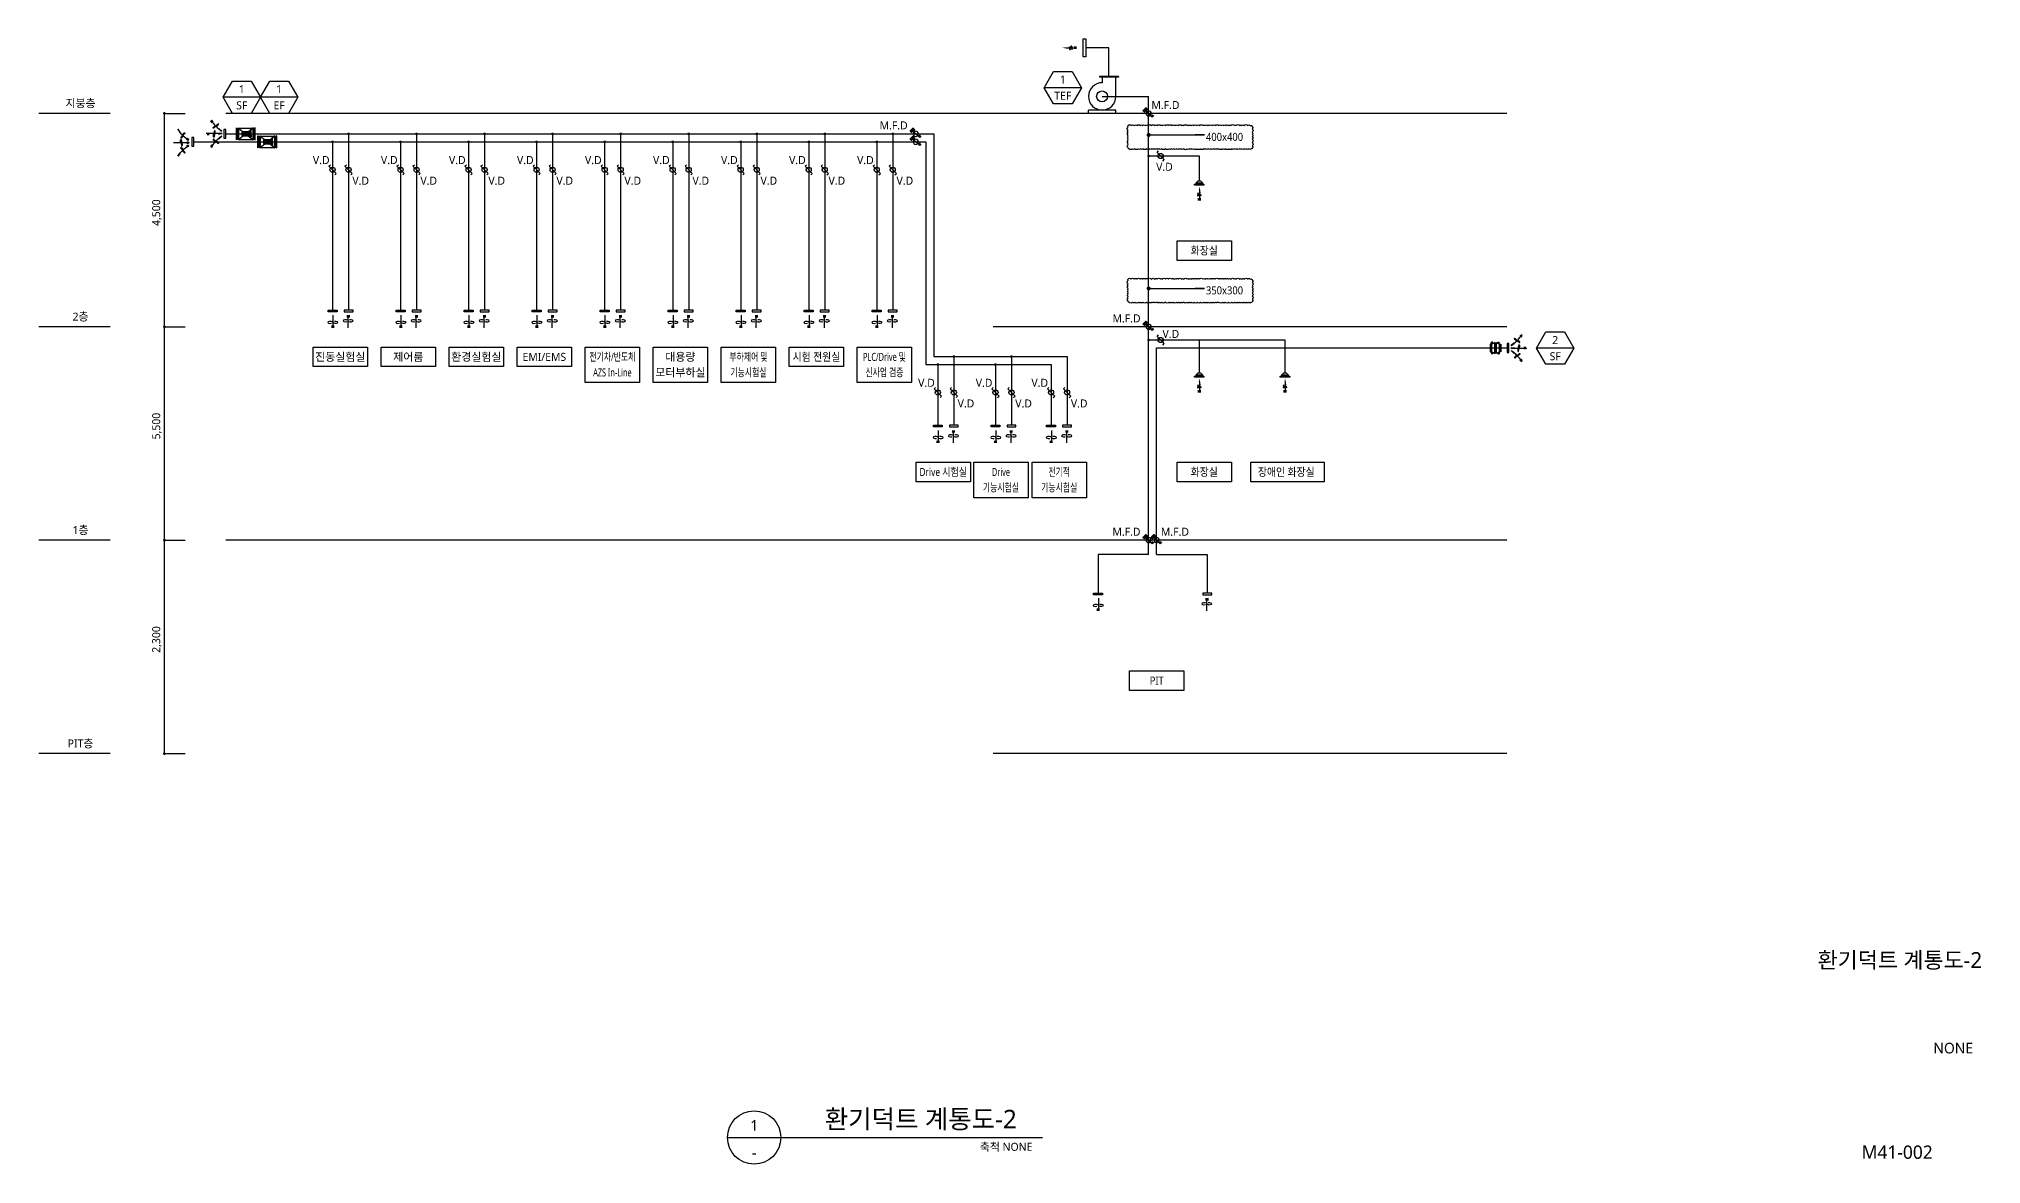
# Model space of a CAD drawing. Header units: millimetres. Extents: x 80 to 1649, y 28 to 450.
# Drawn here: x 921 to 1649, y 28 to 450 of the extents above; entities that cross this region are included whole.
import ezdxf
from ezdxf.enums import TextEntityAlignment as Align

# ---------------------------------------------------------------- set-up
doc = ezdxf.new("R2010")
doc.units = ezdxf.units.MM
doc.linetypes.add('CENTER', pattern=[7, 4, -1, 1, -1])
for name, color, linetype in [('1 B.D.D', 11, 'Continuous'), ('1 FEA', 6, 'Continuous'), ('1 MFD', 11, 'Continuous'), ('1 SA', 4, 'Continuous'), ('1EA', 7, 'Continuous'), ('1OA', 30, 'Continuous'), ('AA-MKXS', 3, 'Continuous'), ('DI', 1, 'Continuous'), ('DIMLINE', 1, 'Continuous'), ('DUCT', 4, 'Continuous'), ('EQ', 11, 'Continuous'), ('HS', 6, 'Continuous'), ('LG-장비번호', 7, 'Continuous'), ('OA', 6, 'Continuous'), ('PIPE', 3, 'Continuous'), ('TE', 2, 'Continuous'), ('TEXT', 2, 'Continuous')]:
    doc.layers.add(name, color=color, linetype=linetype)
doc.styles.add('sunjin', font='')
doc.styles.add('돋움', font='Dotum.ttf')
doc.styles.add('스타일1', font='malgun.ttf')
doc.styles.get('sunjin').set_extended_font_data('Malgun Gothic')
doc.dimstyles.new('SAMOO-25', dxfattribs={"dimscale": 100, "dimtxt": 2.5, "dimasz": 1, "dimexe": 2, "dimexo": 2, "dimgap": 1, "dimtad": 1, "dimdec": 0, "dimdsep": 46, "dimlunit": 6, "dimtxsty": '돋움', "dimblk": 'dimdot', "dimcen": 1, "dimclrd": 1, "dimclre": 1, "dimclrt": 3, "dimadec": 0, "dimazin": 0, "dimtm": 1e-09, "dimtfac": 1, "dimtdec": 0, "dimtix": 1, "dimtmove": 2, "dimatfit": 3, "dimldrblk": 'NONE', "dimfxl": 8, "dimtolj": 1, "dimarcsym": 0})

# ---------------------------------------------------------------- blocks, each defined once
blk = doc.blocks.new('1 FEA')
at = {"layer": '1 FEA'}
for p, q in [((1.64, 5.52), (1.64, 5.41)), ((4.5, 5.52), (1.64, 5.52)), ((4.5, 5.41), (1.64, 5.41)), ((2.05, 5.41), (2.05, 4.59)), ((4.09, 2.55), (4.09, 5.41)), ((4.5, 5.52), (4.5, 5.41)), ((4.09, 0.5), (0, 0.5)), ((0, 0), (0, 0.5)), ((4.09, 0), (0, 0)), ((4.09, 0), (4.09, 0.5))]:
    blk.add_line(p, q, dxfattribs=at)
blk.add_circle((2.05, 2.55), 0.815, dxfattribs=at)
blk.add_arc((2.05, 2.55), 2.05, 90, 0, dxfattribs=at)
blk = doc.blocks.new('Damper')
at = {"ltscale": 20}
for p, q in [((1.06, 1.06), (-1.06, -1.06)), ((1.06, 1.06), (1.48, 0.64)), ((-1.48, -0.64), (-1.06, -1.06))]:
    blk.add_line(p, q, dxfattribs=at)
blk.add_circle((0, 0), 0.75, dxfattribs=at)
blk = doc.blocks.new('1 M.F.D')
at = {"layer": '1 MFD'}
h = blk.add_hatch(dxfattribs=at)
h.set_pattern_fill('ANGLE', color=1, scale=1.2, angle=180)
h.set_pattern_definition([(180, (0, 0), (0, 8.382), [6.096, -2.286]), (90, (0, 0), (8.382, 5e-16), [6.096, -2.286])])
h.paths.add_polyline_path([(-102, 211), (-46, 155), (-155, 46), (-211, 102)])
at = {"layer": '1 MFD', "color": 1}
blk.add_lwpolyline([(159, -51), (105, -105), (-101, 101), (-155, 46), (-211, 102), (-102, 211), (-46, 155), (-101, 101)], dxfattribs=at)
at = {"layer": '1 MFD'}
blk.add_lwpolyline([(-102, 211), (-46, 155), (-155, 46), (-211, 102), (-102, 211)], dxfattribs=at)
at = {"layer": '1 MFD', "xscale": -128, "yscale": 128, "zscale": 128}
blk.add_blockref('Damper', (0, 0), dxfattribs=at)
blk = doc.blocks.new('1 FEA-DF')
at = {"layer": '1 FEA'}
for p, q in [((0.54, -5.48), (-0.75, -5.53)), ((0.42, -4.44), (-0.55, -4.61)), ((-0.52, -4.95), (0.57, -5.12)), ((-0.26, -7.26), (-0.26, -6.4)), ((0.05, -3.32), (0.05, -7.26)), ((0.36, -6.4), (0.36, -7.26))]:
    blk.add_line(p, q, dxfattribs=at)
blk.add_lwpolyline([(1.21, -0.6), (0.58, 0), (-0.58, 0), (-1.21, -0.6)], dxfattribs=at)
for points in [[(1.77, -1.5), (-1.77, -1.5), (-1.77, -1.2), (1.77, -1.2)], [(1.21, -1.2), (-1.21, -1.2), (-1.21, -0.6), (1.21, -0.6)]]:
    blk.add_lwpolyline(points, close=True, dxfattribs=at)
for centre, start, end in [((-0.46, -4.77), 118.44056, 252.1644), ((0.51, -5.3), 278.12931, 72.1644)]:
    blk.add_arc(centre, 0.184, start, end, dxfattribs=at)
blk.add_solid([(0.28, -3.32), (-0.18, -3.32), (0.05, -1.94)], dxfattribs=at)
blk = doc.blocks.new('A$C0A571019')
at = {"layer": 'EQ', "color": 6}
blk.add_lwpolyline([(0, 0), (1.8, 1.1), (1.6, 1.4)], close=True, dxfattribs=at)
blk.add_lwpolyline([(3.3, 2.7), (3.2, 2.7), (3.1, 2.7), (3.1, 2.8), (2.9, 2.9), (2.8, 3), (2.7, 3.1), (2.6, 3.2), (2.5, 3.3), (2.4, 3.4), (2.3, 3.4), (2.2, 3.5), (2.1, 3.6), (2.1, 3.7), (2.1, 3.8), (2, 3.9), (2, 3.9), (2, 4), (2, 4), (2, 4.1), (2, 4.1), (2, 4.1), (2, 4.2), (2.1, 4.2), (2.1, 4.2), (2.2, 4.1), (2.3, 4.1), (2.3, 4), (2.4, 4), (2.5, 3.9), (2.6, 3.8), (2.7, 3.7), (2.9, 3.5), (3, 3.4), (3.2, 3.3), (3.3, 3.1), (3.5, 2.9), (3.6, 2.8), (3.8, 2.6), (3.9, 2.4), (4.1, 2.3), (4.2, 2.2), (4.4, 2), (4.5, 1.9), (4.6, 1.8), (4.7, 1.8), (4.8, 1.7), (4.9, 1.7), (5, 1.7), (5, 1.7), (5.1, 1.7), (5.1, 1.7), (5.1, 1.8), (5.1, 1.8), (5.1, 1.9), (5, 2), (5, 2.1), (4.9, 2.2), (4.8, 2.3), (4.7, 2.5), (4.5, 2.6), (4.3, 2.7), (4.1, 2.9), (3.9, 3), (3.7, 3.1)], dxfattribs=at)
for centre, radius, start in [((-13, 19.6), 23.5, 303.6182), ((-13.3, 19.3), 23.2, 322.8986), ((-13.3, 19.3), 23.9, 322.9883)]:
    blk.add_arc(centre, radius, start, 325.8688, dxfattribs=at)
blk = doc.blocks.new('A$C34560580')
at = {"layer": 'EQ', "color": 6}
for p, q in [((8.7, 2.3), (7.6, 2.3)), ((8.7, 1.6), (7.6, 1.6))]:
    blk.add_line(p, q, dxfattribs=at)
for points in [[(0, 1.9), (2.1, 1.9), (2.1, 2.1), (0, 1.9), (2.1, 1.8), (2.1, 1.9), (9.2, 1.9)], [(4.2, 1.9), (4.2, 1.9), (4.2, 1.8), (4.2, 1.7), (4.1, 1.6), (4.1, 1.4), (4.1, 1.2), (4.1, 1.1), (4.1, 0.9), (4.1, 0.8), (4.1, 0.7), (4.1, 0.6), (4.1, 0.5), (4.1, 0.4), (4.2, 0.3), (4.2, 0.2), (4.2, 0.2), (4.3, 0.1), (4.3, 0.1), (4.3, 0), (4.4, 0), (4.4, 0), (4.4, 0), (4.4, 0), (4.5, 0.1), (4.5, 0.1), (4.5, 0.2), (4.5, 0.3), (4.5, 0.4), (4.5, 0.5), (4.6, 0.7), (4.6, 0.8), (4.6, 1), (4.6, 1.2), (4.6, 1.4), (4.6, 1.7), (4.5, 1.9), (4.5, 2.1), (4.5, 2.3), (4.5, 2.6), (4.5, 2.8), (4.6, 3), (4.6, 3.2), (4.6, 3.3), (4.6, 3.5), (4.6, 3.6), (4.7, 3.7), (4.7, 3.8), (4.7, 3.9), (4.8, 3.9), (4.8, 3.9), (4.8, 3.9), (4.9, 3.9), (4.9, 3.8), (5, 3.7), (5, 3.6), (5, 3.5), (5, 3.4), (5.1, 3.2), (5.1, 3.1), (5.1, 2.9), (5, 2.6), (5, 2.4), (4.9, 2.2), (4.8, 1.9)]]:
    blk.add_lwpolyline(points, dxfattribs=at)
blk = doc.blocks.new('A$C7D0F272E')
at = {"layer": 'EQ', "color": 6}
blk.add_lwpolyline([(0, 6.4), (1.8, 5.3), (1.6, 5)], close=True, dxfattribs=at)
blk.add_lwpolyline([(3.3, 3.7), (3.2, 3.7), (3.1, 3.7), (3.1, 3.6), (2.9, 3.5), (2.8, 3.4), (2.7, 3.3), (2.6, 3.2), (2.5, 3.1), (2.4, 3), (2.3, 2.9), (2.2, 2.9), (2.1, 2.8), (2.1, 2.7), (2.1, 2.6), (2, 2.5), (2, 2.5), (2, 2.4), (2, 2.4), (2, 2.3), (2, 2.3), (2, 2.2), (2, 2.2), (2.1, 2.2), (2.1, 2.2), (2.2, 2.3), (2.3, 2.3), (2.3, 2.4), (2.4, 2.4), (2.5, 2.5), (2.6, 2.6), (2.7, 2.7), (2.9, 2.8), (3, 3), (3.2, 3.1), (3.3, 3.3), (3.5, 3.5), (3.6, 3.6), (3.8, 3.8), (3.9, 3.9), (4.1, 4.1), (4.2, 4.2), (4.4, 4.4), (4.5, 4.5), (4.6, 4.5), (4.7, 4.6), (4.8, 4.7), (4.9, 4.7), (5, 4.7), (5, 4.7), (5.1, 4.7), (5.1, 4.7), (5.1, 4.6), (5.1, 4.6), (5.1, 4.5), (5, 4.4), (5, 4.3), (4.9, 4.2), (4.8, 4), (4.7, 3.9), (4.5, 3.8), (4.3, 3.7), (4.1, 3.5), (3.9, 3.4), (3.7, 3.3)], dxfattribs=at)
for centre, radius, end in [((-13, -13.2), 23.5, 56.3818), ((-13.3, -12.9), 23.2, 37.1014), ((-13.3, -12.9), 23.9, 37.0117)]:
    blk.add_arc(centre, radius, 34.1312, end, dxfattribs=at)
blk = doc.blocks.new('A$C727A4ACC')
at = {"layer": 'EQ'}
for name, p in [('A$C0A571019', (0.2, 9.3)), ('A$C34560580', (0, 5.9)), ('A$C7D0F272E', (0.2, 0))]:
    blk.add_blockref(name, p, dxfattribs=at)
blk = doc.blocks.new('A$C6685497D')
at = {"layer": 'EQ', "color": 6}
for p, q in [((8.7, 2.3), (7.6, 2.3)), ((8.7, 1.6), (7.6, 1.6))]:
    blk.add_line(p, q, dxfattribs=at)
for points in [[(0, 1.9), (2.1, 1.9), (2.1, 2.1), (0, 1.9), (2.1, 1.8), (2.1, 1.9), (9.2, 1.9)], [(4.2, 1.9), (4.2, 1.9), (4.2, 1.8), (4.2, 1.7), (4.1, 1.6), (4.1, 1.4), (4.1, 1.2), (4.1, 1.1), (4.1, 0.9), (4.1, 0.8), (4.1, 0.7), (4.1, 0.6), (4.1, 0.5), (4.1, 0.4), (4.2, 0.3), (4.2, 0.2), (4.2, 0.2), (4.3, 0.1), (4.3, 0.1), (4.3, 0), (4.4, 0), (4.4, 0), (4.4, 0), (4.4, 0), (4.5, 0.1), (4.5, 0.1), (4.5, 0.2), (4.5, 0.3), (4.5, 0.4), (4.5, 0.5), (4.6, 0.7), (4.6, 0.8), (4.6, 1), (4.6, 1.2), (4.6, 1.4), (4.6, 1.7), (4.5, 1.9), (4.5, 2.1), (4.5, 2.3), (4.5, 2.6), (4.5, 2.8), (4.6, 3), (4.6, 3.2), (4.6, 3.3), (4.6, 3.5), (4.6, 3.6), (4.7, 3.7), (4.7, 3.8), (4.7, 3.9), (4.8, 3.9), (4.8, 3.9), (4.8, 3.9), (4.9, 3.9), (4.9, 3.8), (5, 3.7), (5, 3.6), (5, 3.5), (5, 3.4), (5.1, 3.2), (5.1, 3.1), (5.1, 2.9), (5, 2.6), (5, 2.4), (4.9, 2.2), (4.8, 1.9)]]:
    blk.add_lwpolyline(points, dxfattribs=at)
blk = doc.blocks.new('A$C081B4D1E')
at = {"layer": 'EQ', "color": 6}
blk.add_lwpolyline([(0, 6.5), (1.1, 4.7), (1.4, 4.9)], close=True, dxfattribs=at)
blk.add_lwpolyline([(2.7, 3.3), (2.7, 3.3), (2.7, 3.4), (2.8, 3.5), (2.9, 3.6), (3, 3.7), (3.1, 3.8), (3.2, 3.9), (3.3, 4), (3.4, 4.1), (3.4, 4.2), (3.5, 4.3), (3.6, 4.4), (3.7, 4.4), (3.8, 4.4), (3.9, 4.5), (3.9, 4.5), (4, 4.5), (4, 4.5), (4.1, 4.5), (4.1, 4.5), (4.1, 4.5), (4.2, 4.5), (4.2, 4.4), (4.2, 4.4), (4.1, 4.3), (4.1, 4.3), (4, 4.2), (4, 4.1), (3.9, 4), (3.8, 3.9), (3.7, 3.8), (3.5, 3.6), (3.4, 3.5), (3.3, 3.4), (3.1, 3.2), (2.9, 3), (2.8, 2.9), (2.6, 2.7), (2.4, 2.6), (2.3, 2.4), (2.2, 2.3), (2, 2.1), (1.9, 2), (1.8, 1.9), (1.8, 1.8), (1.7, 1.7), (1.7, 1.6), (1.7, 1.5), (1.7, 1.5), (1.7, 1.4), (1.7, 1.4), (1.8, 1.4), (1.8, 1.4), (1.9, 1.4), (2, 1.5), (2.1, 1.5), (2.2, 1.6), (2.3, 1.7), (2.5, 1.9), (2.6, 2), (2.7, 2.2), (2.9, 2.4), (3, 2.6), (3.1, 2.8)], dxfattribs=at)
for centre, radius, start in [((19.6, 19.5), 23.5, 213.6182), ((19.3, 19.8), 23.9, 232.9883), ((19.3, 19.8), 23.2, 232.8986)]:
    blk.add_arc(centre, radius, start, 235.8688, dxfattribs=at)
blk = doc.blocks.new('A$C15356A7F')
at = {"layer": 'EQ', "color": 6}
blk.add_lwpolyline([(0, 0), (1.1, 1.8), (1.4, 1.6)], close=True, dxfattribs=at)
blk.add_lwpolyline([(2.7, 3.3), (2.7, 3.2), (2.7, 3.1), (2.8, 3.1), (2.9, 2.9), (3, 2.8), (3.1, 2.7), (3.2, 2.6), (3.3, 2.5), (3.4, 2.4), (3.4, 2.3), (3.5, 2.2), (3.6, 2.1), (3.7, 2.1), (3.8, 2.1), (3.9, 2), (3.9, 2), (4, 2), (4, 2), (4.1, 2), (4.1, 2), (4.1, 2), (4.2, 2), (4.2, 2.1), (4.2, 2.1), (4.1, 2.2), (4.1, 2.3), (4, 2.3), (4, 2.4), (3.9, 2.5), (3.8, 2.6), (3.7, 2.7), (3.5, 2.9), (3.4, 3), (3.3, 3.2), (3.1, 3.3), (2.9, 3.5), (2.8, 3.6), (2.6, 3.8), (2.4, 3.9), (2.3, 4.1), (2.2, 4.2), (2, 4.4), (1.9, 4.5), (1.8, 4.6), (1.8, 4.7), (1.7, 4.8), (1.7, 4.9), (1.7, 5), (1.7, 5), (1.7, 5.1), (1.7, 5.1), (1.8, 5.1), (1.8, 5.1), (1.9, 5.1), (2, 5), (2.1, 5), (2.2, 4.9), (2.3, 4.8), (2.5, 4.7), (2.6, 4.5), (2.7, 4.3), (2.9, 4.1), (3, 3.9), (3.1, 3.7)], dxfattribs=at)
for centre, radius, end in [((19.6, -13), 23.5, 146.3818), ((19.3, -13.3), 23.9, 127.0117), ((19.3, -13.3), 23.2, 127.1014)]:
    blk.add_arc(centre, radius, 124.1312, end, dxfattribs=at)
blk = doc.blocks.new('A$C49201C2F')
at = {"layer": 'EQ'}
for name, p in [('A$C081B4D1E', (2.5, 9)), ('A$C6685497D', (0, 5.8)), ('A$C15356A7F', (2.5, 0))]:
    blk.add_blockref(name, p, dxfattribs=at)
blk = doc.blocks.new('A$C60847177')
at = {"layer": 'EQ', "color": 2}
for p, q in [((0, 1220), (0, 1240)), ((1031, 1240), (0, 1240)), ((1031, 1220), (0, 1220)), ((0, 20), (0, 0)), ((1031, 20), (0, 20)), ((1031, 1240), (1031, 1220)), ((1031, 0), (1031, 20)), ((1031, 0), (0, 0))]:
    blk.add_line(p, q, dxfattribs=at)
at = {"layer": 'EQ', "color": 1, "linetype": 'Continuous'}
for p, q in [((53, 1220), (993, 20)), ((993, 1220), (53, 20))]:
    blk.add_line(p, q, dxfattribs=at)
at = {"layer": 'EQ'}
for p, q in [((53, 1220), (53, 20)), ((320, 382), (320, 857)), ((320, 837), (726, 837)), ((726, 403), (320, 403)), ((381, 918), (666, 918)), ((381, 837), (381, 403)), ((666, 322), (381, 322)), ((462, 837), (462, 403)), ((503, 179), (503, 322)), ((544, 179), (503, 179)), ((544, 322), (544, 179)), ((584, 837), (584, 403)), ((666, 837), (666, 403)), ((726, 857), (726, 382)), ((993, 1220), (993, 20))]:
    blk.add_line(p, q, dxfattribs=at)
at = {"layer": 'EQ', "color": 1, "linetype": 'CENTER'}
blk.add_line((930, 220), (117, 220), dxfattribs=at)
at = {"layer": 'EQ'}
for points in [[(503, 220, -0.2550221), (497, 208, -0.0780064), (458, 191, -0.0376656), (413, 183, -0.0275097), (351, 179, -0.0275097), (288, 183, -0.0376656), (243, 191, -0.0780064), (205, 208, -0.2550221), (198, 220, -0.2550221), (205, 232, -0.0780064), (243, 249, -0.0376656), (288, 257, -0.0275097), (351, 261, -0.0275097), (413, 257, -0.0376656), (458, 249, -0.0780064), (497, 232, -0.2550221)], [(544, 220, 0.2550221), (550, 208, 0.0780064), (588, 191, 0.0376656), (633, 183, 0.0275097), (696, 179, 0.0275097), (759, 183, 0.0376656), (804, 191, 0.0780064), (842, 208, 0.2550221), (848, 220, 0.2550221), (842, 232, 0.0780064), (804, 249, 0.0376656), (759, 257, 0.0275097), (696, 261, 0.0275097), (633, 257, 0.0376656), (588, 249, 0.0780064), (550, 232, 0.2550221)]]:
    blk.add_lwpolyline(points, format="xyb", close=True, dxfattribs=at)
for centre, start, end in [((381, 857), 90, 180), ((381, 382), 180, 270), ((666, 857), 0, 90), ((666, 382), 270, 0)]:
    blk.add_arc(centre, 60.9, start, end, dxfattribs=at)
blk = doc.blocks.new('A$C3C05218D')
at = {"layer": 'DIMLINE'}
for p, q in [((175, 0), (175, 93)), ((247, 0), (247, 93))]:
    blk.add_line(p, q, dxfattribs=at)
blk.add_lwpolyline([(211, 522), (211, 0)], dxfattribs=at)
for centre, major_axis in [((105, 227), (106, 0)), ((317, 227), (-106, 0))]:
    blk.add_ellipse(centre, major_axis=major_axis, ratio=0.386933, start_param=0, end_param=5.146369, dxfattribs=at)
blk.add_solid([(233, 387), (211, 522), (189, 387)], dxfattribs=at)
blk = doc.blocks.new('사류팬 2520CMH-392PA')
at = {"layer": 'EQ', "color": 1}
for p, q in [((-298, 215), (-342, 215)), ((-342, 147), (-342, 215)), ((-342, 146), (-342, 215)), ((-335, 149), (-335, 215)), ((-314, 196), (-326, 196)), ((-320, 190), (-320, 203)), ((-305, 161), (-305, 215)), ((-298, 164), (-298, 215)), ((-298, 164), (-298, 215)), ((-102, 215), (-58, 215)), ((-102, 164), (-102, 215)), ((-102, 164), (-102, 215)), ((-95, 161), (-95, 215)), ((-86, 196), (-74, 196)), ((-80, 190), (-80, 203)), ((-65, 149), (-65, 215)), ((-58, 147), (-58, 215)), ((-58, 146), (-58, 215)), ((-342, -146), (-342, -215)), ((-342, -147), (-342, -215)), ((-298, -215), (-342, -215)), ((-335, -149), (-335, -215)), ((-314, -196), (-326, -196)), ((-320, -190), (-320, -203)), ((-305, -161), (-305, -215)), ((-298, -164), (-298, -215)), ((-298, -164), (-298, -215)), ((-102, -164), (-102, -215)), ((-102, -164), (-102, -215)), ((-102, -215), (-58, -215)), ((-95, -161), (-95, -215)), ((-86, -196), (-74, -196)), ((-80, -190), (-80, -203)), ((-65, -149), (-65, -215)), ((-58, -146), (-58, -215)), ((-58, -147), (-58, -215))]:
    blk.add_line(p, q, dxfattribs=at)
at = {"layer": 'EQ'}
for points in [[(-400, 144), (-400, -144), (-361, -144), (-361, 144), (-400, 144)], [(-235, 189), (-235, -189), (-349, -144), (-349, 144), (-235, 189)], [(-235, 189), (-235, -189), (-206, -189), (-206, 189), (-235, 189)], [(-165, 189), (-165, -189), (-194, -189), (-194, 189), (-165, 189)], [(-165, 189), (-165, -189), (-51, -144), (-51, 144), (-165, 189)], [(0, 144), (0, -144), (-39, -144), (-39, 144), (0, 144)]]:
    blk.add_lwpolyline(points, dxfattribs=at)
for points in [[(-361, -154), (-361, 154), (-349, 154), (-349, -154)], [(-206, -199), (-206, 199), (-194, 199), (-194, -199)], [(-39, -154), (-39, 154), (-51, 154), (-51, -154)]]:
    blk.add_lwpolyline(points, close=True, dxfattribs=at)
at = {"layer": 'EQ', "color": 1}
for centre in [(-320, 196), (-80, 196), (-320, -196), (-80, -196)]:
    blk.add_circle(centre, 2.81, dxfattribs=at)
blk = doc.blocks.new('dimdot')
blk.add_line((-2, 0), (2, 0))
blk.add_circle((0, 0), 0.5)

msp = doc.modelspace()

# ---------------------------------------------------------------- hatches: boundary and pattern name
at = {"layer": 'EQ', "linetype": 'Continuous'}
h = msp.add_hatch(dxfattribs=at)
h.set_pattern_fill('ANSI37', color=1, scale=2.234043, angle=180, style=0)
h.set_pattern_definition([(225, (1409.34637, 611.84676), (0.19746333, -0.19746333), []), (315, (1409.34637, 611.84676), (0.19746333, 0.19746333), [])])
edge = h.paths.add_edge_path()
edge.add_line((994.99, 412.68), (994.99, 416.88))
edge.add_arc((995.32, 417.44), 0.657, 239.31304, 300.68696)
edge.add_line((995.66, 416.88), (995.66, 412.68))
edge.add_arc((995.32, 412.11), 0.657, 59.31304, 120.68696)
h = msp.add_hatch(dxfattribs=at)
h.set_pattern_fill('ANSI37', color=1, scale=2.234043, angle=180, style=0)
h.set_pattern_definition([(315, (393.4736, 611.84676), (-0.19746333, -0.19746333), []), (225, (393.4736, 611.84676), (-0.19746333, 0.19746333), [])])
edge = h.paths.add_edge_path()
edge.add_line((1001.87, 412.68), (1001.87, 416.88))
edge.add_arc((1001.53, 417.44), 0.657, 239.31304, 300.68696, ccw=False)
edge.add_line((1001.2, 416.88), (1001.2, 412.68))
edge.add_arc((1001.53, 412.11), 0.657, 59.31304, 120.68696, ccw=False)
h = msp.add_hatch(dxfattribs=at)
h.set_pattern_fill('ANSI37', color=1, scale=2.234043, angle=180, style=0)
h.set_pattern_definition([(225, (1417.40594, 608.84676), (0.19746333, -0.19746333), []), (315, (1417.40594, 608.84676), (0.19746333, 0.19746333), [])])
edge = h.paths.add_edge_path()
edge.add_line((1003.05, 409.68), (1003.05, 413.88))
edge.add_arc((1003.38, 414.44), 0.657, 239.31304, 300.68696)
edge.add_line((1003.72, 413.88), (1003.72, 409.68))
edge.add_arc((1003.38, 409.11), 0.657, 59.31304, 120.68696)
h = msp.add_hatch(dxfattribs=at)
h.set_pattern_fill('ANSI37', color=1, scale=2.234043, angle=180, style=0)
h.set_pattern_definition([(315, (401.53318, 608.84676), (-0.19746333, -0.19746333), []), (225, (401.53318, 608.84676), (-0.19746333, 0.19746333), [])])
edge = h.paths.add_edge_path()
edge.add_line((1009.93, 409.68), (1009.93, 413.88))
edge.add_arc((1009.59, 414.44), 0.657, 239.31304, 300.68696, ccw=False)
edge.add_line((1009.26, 413.88), (1009.26, 409.68))
edge.add_arc((1009.59, 409.11), 0.657, 59.31304, 120.68696, ccw=False)

# ---------------------------------------------------------------- linework, layer by layer
at = {"layer": '1 SA', "color": 1}
for p, q in [((1305.91, 446.99), (1309.85, 446.99)), ((1307.03, 447.36), (1307.2, 446.39)), ((1307.54, 446.43), (1307.71, 447.51)), ((1308.07, 447.48), (1308.12, 446.2)), ((1308.99, 447.3), (1309.85, 447.3)), ((1309.85, 446.68), (1308.99, 446.68))]:
    msp.add_line(p, q, dxfattribs=at)
at = {"layer": '1 SA', "color": 2}
msp.add_lwpolyline([(1313.28, 443.63), (1312.36, 443.63), (1312.36, 450.36), (1313.28, 450.36), (1313.28, 443.63)], dxfattribs=at)
at = {"layer": '1 SA', "color": 1}
for centre, start, end in [((1307.36, 446.48), 208.44056, 342.1644), ((1307.89, 447.45), 8.12931, 162.1644)]:
    msp.add_arc(centre, 0.184, start, end, dxfattribs=at)
msp.add_solid([(1305.91, 447.22), (1305.91, 446.76), (1304.53, 446.99)], dxfattribs=at)
at = {"layer": '1EA'}
for p, q in [((1321.99, 446.99), (1313.28, 446.99)), ((1321.99, 436.21), (1321.99, 446.99)), ((1319.43, 428.78), (1336.89, 428.78)), ((1336.89, 256.99), (1336.89, 428.78)), ((978.9, 411.74), (1253.41, 411.74)), ((1030.95, 411.74), (1030.95, 348.67)), ((1056.45, 411.74), (1056.45, 348.67)), ((1081.95, 411.74), (1081.95, 348.67)), ((1107.45, 411.74), (1107.45, 348.67)), ((1132.95, 411.74), (1132.95, 348.67)), ((1158.45, 411.74), (1158.45, 348.67)), ((1183.95, 411.74), (1183.95, 348.67)), ((1209.45, 411.74), (1209.45, 348.67)), ((1234.95, 411.74), (1234.95, 348.67)), ((1253.41, 411.74), (1253.41, 328.24)), ((1336.89, 406.44), (1355.85, 406.44)), ((1355.85, 406.44), (1355.85, 397.03)), ((1336.89, 337.46), (1387.98, 337.46)), ((1355.85, 337.46), (1355.85, 325.06)), ((1387.98, 337.46), (1387.98, 325.06)), ((1253.41, 328.24), (1300.3, 328.24)), ((1257.85, 328.24), (1257.85, 305.52)), ((1279.46, 328.24), (1279.46, 305.52)), ((1300.3, 328.24), (1300.3, 305.52)), ((1336.89, 256.99), (1317.93, 256.99)), ((1317.93, 256.99), (1317.93, 242.58))]:
    msp.add_line(p, q, dxfattribs=at)
at = {"layer": '1OA'}
for p, q in [((990.9, 414.74), (1256.41, 414.74)), ((1036.95, 414.74), (1036.95, 348.67)), ((1062.45, 414.74), (1062.45, 348.67)), ((1087.95, 414.74), (1087.95, 348.67)), ((1113.45, 414.74), (1113.45, 348.67)), ((1138.95, 414.74), (1138.95, 348.67)), ((1164.45, 414.74), (1164.45, 348.67)), ((1189.95, 414.74), (1189.95, 348.67)), ((1215.45, 414.74), (1215.45, 348.67)), ((1240.95, 414.74), (1240.95, 348.67)), ((1256.41, 414.74), (1256.41, 331.24)), ((1256.41, 331.24), (1306.3, 331.24)), ((1263.85, 331.24), (1263.85, 305.52)), ((1285.46, 331.24), (1285.46, 305.52)), ((1306.3, 331.24), (1306.3, 305.52)), ((1339.89, 334.46), (1471.3, 334.46)), ((1339.89, 256.99), (1339.89, 334.46)), ((1339.89, 256.99), (1358.85, 256.99)), ((1358.85, 256.99), (1358.85, 242.58))]:
    msp.add_line(p, q, dxfattribs=at)
at = {"layer": 'AA-MKXS', "color": 7}
msp.add_line((1179, 38.5), (1297.11, 38.5), dxfattribs=at)
msp.add_circle((1189, 38.5), 10, dxfattribs=at)
at = {"layer": 'Defpoints', "color": 1}
for points in [[(1330.32, 417.84, -0.5206), (1331.44, 417.84, -0.5206), (1332.53, 417.84, -0.5206), (1333.71, 417.84, -0.5206), (1334.64, 417.84, -0.5206), (1335.69, 417.84, -0.5206), (1336.73, 417.84, -0.5206), (1337.89, 417.84, -0.5206), (1339.16, 417.84, -0.5206), (1340.03, 417.84, -0.5206), (1341.31, 417.84, -0.5206), (1342.02, 417.84, -0.5206), (1343.14, 417.84, -0.5206), (1344.32, 417.84, -0.5206), (1345.57, 417.84, -0.5206), (1346.5, 417.84, -0.5206), (1347.2, 417.84, -0.5206), (1348.05, 417.84, -0.5206), (1349.26, 417.84, -0.5206), (1350.01, 417.84, -0.5206), (1351.3, 417.84, -0.5206), (1351.98, 417.84, -0.5206), (1352.81, 417.84, -0.5206), (1353.75, 417.84, -0.5206), (1354.81, 417.84, -0.5206), (1355.89, 417.84, -0.5206), (1357.2, 417.84, -0.5206), (1358.03, 417.84, -0.5206), (1359.04, 417.84, -0.5206), (1359.81, 417.84, -0.5206), (1360.72, 417.84, -0.5206), (1361.79, 417.84, -0.5206), (1363.1, 417.84, -0.5206), (1364.08, 417.84, -0.5206), (1365, 417.84, -0.5206), (1365.91, 417.84, -0.5206), (1366.77, 417.84, -0.5206), (1367.6, 417.84, -0.5206), (1368.92, 417.84, -0.5206), (1369.65, 417.84, -0.5206), (1370.98, 417.84, -0.5206), (1371.76, 417.84, -0.5206), (1372.61, 417.84, -0.5206), (1373.93, 417.84, -0.5206), (1374.93, 417.84, -0.5206), (1375.74, 417.43, -0.5206), (1375.74, 416.64, -0.5206), (1375.74, 415.32, -0.5206), (1375.74, 414.64, -0.5206), (1375.74, 413.66, -0.5206), (1375.74, 412.75, -0.5206), (1375.74, 411.5, -0.5206), (1375.74, 410.23, -0.5206), (1375.74, 409.42, -0.5206), (1375.28, 409.15, -0.5206), (1374.42, 409.15, -0.5206), (1373.53, 409.15, -0.5206), (1372.66, 409.15, -0.5206), (1371.82, 409.15, -0.5206), (1371, 409.15, -0.5206), (1370, 409.15, -0.5206), (1369.12, 409.15, -0.5206), (1368.02, 409.15, -0.5206), (1366.82, 409.15, -0.5206), (1365.57, 409.15, -0.5206), (1364.54, 409.15, -0.5206), (1363.37, 409.15, -0.5206), (1362.64, 409.15, -0.5206), (1361.96, 409.15, -0.5206), (1361.18, 409.15, -0.5206), (1360.25, 409.15, -0.5206), (1359.15, 409.15, -0.5206), (1358.27, 409.15, -0.5206), (1357.49, 409.15, -0.5206), (1356.29, 409.15, -0.5206), (1355.14, 409.15, -0.5206), (1354, 409.15, -0.5206), (1352.96, 409.15, -0.5206), (1352.16, 409.15, -0.5206), (1351.33, 409.15, -0.5206), (1350, 409.15, -0.5206), (1349.04, 409.15, -0.5206), (1348.26, 409.15, -0.5206), (1347.43, 409.15, -0.5206), (1346.33, 409.15, -0.5206), (1345.3, 409.15, -0.5206), (1344.43, 409.15, -0.5206), (1343.14, 409.15, -0.5206), (1341.84, 409.15, -0.5206), (1340.84, 409.15, -0.5206), (1340.05, 409.15, -0.5206), (1339.3, 409.15, -0.5206), (1338.62, 409.15, -0.5206), (1337.9, 409.15, -0.5206), (1337.02, 409.15, -0.5206), (1336.07, 409.15, -0.5206), (1334.78, 409.15, -0.5206), (1333.85, 409.15, -0.5206), (1332.94, 409.15, -0.5206), (1331.71, 409.15, -0.5206), (1330.77, 409.15, -0.5206), (1329.62, 409.15, -0.5206), (1329.17, 409.55, -0.5206), (1329.17, 410.62, -0.5206), (1329.17, 411.35, -0.5206), (1329.17, 412.18, -0.5206), (1329.17, 412.86, -0.5206), (1329.17, 413.6, -0.5206), (1329.17, 414.35, -0.5206), (1329.17, 415.24, -0.5206), (1329.17, 416.05, -0.5206), (1329.17, 417.35, -0.5206), (1329.17, 417.84, -0.5206)], [(1330.32, 360.29, -0.5206), (1331.44, 360.29, -0.5206), (1332.53, 360.29, -0.5206), (1333.71, 360.29, -0.5206), (1334.64, 360.29, -0.5206), (1335.69, 360.29, -0.5206), (1336.73, 360.29, -0.5206), (1337.89, 360.29, -0.5206), (1339.16, 360.29, -0.5206), (1340.03, 360.29, -0.5206), (1341.31, 360.29, -0.5206), (1342.02, 360.29, -0.5206), (1343.14, 360.29, -0.5206), (1344.32, 360.29, -0.5206), (1345.57, 360.29, -0.5206), (1346.5, 360.29, -0.5206), (1347.2, 360.29, -0.5206), (1348.05, 360.29, -0.5206), (1349.26, 360.29, -0.5206), (1350.01, 360.29, -0.5206), (1351.3, 360.29, -0.5206), (1351.98, 360.29, -0.5206), (1352.81, 360.29, -0.5206), (1353.75, 360.29, -0.5206), (1354.81, 360.29, -0.5206), (1355.89, 360.29, -0.5206), (1357.2, 360.29, -0.5206), (1358.03, 360.29, -0.5206), (1359.04, 360.29, -0.5206), (1359.81, 360.29, -0.5206), (1360.72, 360.29, -0.5206), (1361.79, 360.29, -0.5206), (1363.1, 360.29, -0.5206), (1364.08, 360.29, -0.5206), (1365, 360.29, -0.5206), (1365.91, 360.29, -0.5206), (1366.77, 360.29, -0.5206), (1367.6, 360.29, -0.5206), (1368.92, 360.29, -0.5206), (1369.65, 360.29, -0.5206), (1370.98, 360.29, -0.5206), (1371.76, 360.29, -0.5206), (1372.61, 360.29, -0.5206), (1373.93, 360.29, -0.5206), (1374.93, 360.29, -0.5206), (1375.74, 359.88, -0.5206), (1375.74, 359.1, -0.5206), (1375.74, 357.78, -0.5206), (1375.74, 357.09, -0.5206), (1375.74, 356.11, -0.5206), (1375.74, 355.2, -0.5206), (1375.74, 353.96, -0.5206), (1375.74, 352.68, -0.5206), (1375.74, 351.87, -0.5206), (1375.28, 351.6, -0.5206), (1374.42, 351.6, -0.5206), (1373.53, 351.6, -0.5206), (1372.66, 351.6, -0.5206), (1371.82, 351.6, -0.5206), (1371, 351.6, -0.5206), (1370, 351.6, -0.5206), (1369.12, 351.6, -0.5206), (1368.02, 351.6, -0.5206), (1366.82, 351.6, -0.5206), (1365.57, 351.6, -0.5206), (1364.54, 351.6, -0.5206), (1363.37, 351.6, -0.5206), (1362.64, 351.6, -0.5206), (1361.96, 351.6, -0.5206), (1361.18, 351.6, -0.5206), (1360.25, 351.6, -0.5206), (1359.15, 351.6, -0.5206), (1358.27, 351.6, -0.5206), (1357.49, 351.6, -0.5206), (1356.29, 351.6, -0.5206), (1355.14, 351.6, -0.5206), (1354, 351.6, -0.5206), (1352.96, 351.6, -0.5206), (1352.16, 351.6, -0.5206), (1351.33, 351.6, -0.5206), (1350, 351.6, -0.5206), (1349.04, 351.6, -0.5206), (1348.26, 351.6, -0.5206), (1347.43, 351.6, -0.5206), (1346.33, 351.6, -0.5206), (1345.3, 351.6, -0.5206), (1344.43, 351.6, -0.5206), (1343.14, 351.6, -0.5206), (1341.84, 351.6, -0.5206), (1340.84, 351.6, -0.5206), (1340.05, 351.6, -0.5206), (1339.3, 351.6, -0.5206), (1338.62, 351.6, -0.5206), (1337.9, 351.6, -0.5206), (1337.02, 351.6, -0.5206), (1336.07, 351.6, -0.5206), (1334.78, 351.6, -0.5206), (1333.85, 351.6, -0.5206), (1332.94, 351.6, -0.5206), (1331.71, 351.6, -0.5206), (1330.77, 351.6, -0.5206), (1329.62, 351.6, -0.5206), (1329.17, 352, -0.5206), (1329.17, 353.07, -0.5206), (1329.17, 353.8, -0.5206), (1329.17, 354.63, -0.5206), (1329.17, 355.31, -0.5206), (1329.17, 356.06, -0.5206), (1329.17, 356.8, -0.5206), (1329.17, 357.69, -0.5206), (1329.17, 358.5, -0.5206), (1329.17, 359.8, -0.5206), (1329.17, 360.29, -0.5206)]]:
    msp.add_lwpolyline(points, format="xyb", close=True, dxfattribs=at)
at = {"layer": 'DI', "const_width": 0.5}
for points in [[(967.9, 422.16, 1), (967.9, 422.66, 1)], [(1036.95, 414.49, 1), (1036.95, 414.99, 1)], [(1062.45, 414.49, 1), (1062.45, 414.99, 1)], [(1087.95, 414.49, 1), (1087.95, 414.99, 1)], [(1113.45, 414.49, 1), (1113.45, 414.99, 1)], [(1138.95, 414.49, 1), (1138.95, 414.99, 1)], [(1164.45, 414.49, 1), (1164.45, 414.99, 1)], [(1189.95, 414.49, 1), (1189.95, 414.99, 1)], [(1215.45, 414.49, 1), (1215.45, 414.99, 1)], [(1240.95, 414.49, 1), (1240.95, 414.99, 1)], [(1030.95, 411.49, 1), (1030.95, 411.99, 1)], [(1056.45, 411.49, 1), (1056.45, 411.99, 1)], [(1081.95, 411.49, 1), (1081.95, 411.99, 1)], [(1107.45, 411.49, 1), (1107.45, 411.99, 1)], [(1132.95, 411.49, 1), (1132.95, 411.99, 1)], [(1158.45, 411.49, 1), (1158.45, 411.99, 1)], [(1183.95, 411.49, 1), (1183.95, 411.99, 1)], [(1209.45, 411.49, 1), (1209.45, 411.99, 1)], [(1234.95, 411.49, 1), (1234.95, 411.99, 1)], [(1336.89, 406.19, 1), (1336.89, 406.69, 1)], [(967.9, 342.16, 1), (967.9, 342.66, 1)], [(1336.89, 337.21, 1), (1336.89, 337.71, 1)], [(1257.85, 327.99, 1), (1257.85, 328.49, 1)], [(1263.85, 330.99, 1), (1263.85, 331.49, 1)], [(1279.46, 327.99, 1), (1279.46, 328.49, 1)], [(1285.46, 330.99, 1), (1285.46, 331.49, 1)], [(967.9, 262.16, 1), (967.9, 262.66, 1)], [(967.9, 182.16, 1), (967.9, 182.66, 1)]]:
    msp.add_lwpolyline(points, format="xyb", close=True, dxfattribs=at)
at = {"layer": 'DUCT', "color": 2}
for points in [[(990.23, 413.08), (990.23, 413.08), (990.9, 413.08), (990.9, 416.41), (990.23, 416.41), (990.23, 413.08)], [(978.23, 410.08), (978.23, 410.08), (978.9, 410.08), (978.9, 413.41), (978.23, 413.41), (978.23, 410.08)], [(1032.62, 348.67), (1032.62, 348.67), (1032.62, 348), (1029.29, 348), (1029.29, 348.67), (1032.62, 348.67)], [(1058.12, 348.67), (1058.12, 348.67), (1058.12, 348), (1054.79, 348), (1054.79, 348.67), (1058.12, 348.67)], [(1083.62, 348.67), (1083.62, 348.67), (1083.62, 348), (1080.29, 348), (1080.29, 348.67), (1083.62, 348.67)], [(1109.12, 348.67), (1109.12, 348.67), (1109.12, 348), (1105.79, 348), (1105.79, 348.67), (1109.12, 348.67)], [(1134.62, 348.67), (1134.62, 348.67), (1134.62, 348), (1131.29, 348), (1131.29, 348.67), (1134.62, 348.67)], [(1160.12, 348.67), (1160.12, 348.67), (1160.12, 348), (1156.79, 348), (1156.79, 348.67), (1160.12, 348.67)], [(1185.62, 348.67), (1185.62, 348.67), (1185.62, 348), (1182.29, 348), (1182.29, 348.67), (1185.62, 348.67)], [(1211.12, 348.67), (1211.12, 348.67), (1211.12, 348), (1207.79, 348), (1207.79, 348.67), (1211.12, 348.67)], [(1236.62, 348.67), (1236.62, 348.67), (1236.62, 348), (1233.29, 348), (1233.29, 348.67), (1236.62, 348.67)], [(1471.96, 336.13), (1471.96, 336.13), (1471.3, 336.13), (1471.3, 332.8), (1471.96, 332.8), (1471.96, 336.13)], [(1259.51, 305.52), (1259.51, 305.52), (1259.51, 304.85), (1256.18, 304.85), (1256.18, 305.52), (1259.51, 305.52)], [(1281.12, 305.52), (1281.12, 305.52), (1281.12, 304.85), (1277.79, 304.85), (1277.79, 305.52), (1281.12, 305.52)], [(1301.97, 305.52), (1301.97, 305.52), (1301.97, 304.85), (1298.64, 304.85), (1298.64, 305.52), (1301.97, 305.52)], [(1319.59, 242.58), (1319.59, 242.58), (1319.59, 241.92), (1316.26, 241.92), (1316.26, 242.58), (1319.59, 242.58)], [(1357.18, 242.58), (1357.18, 242.58), (1357.18, 241.92), (1360.51, 241.92), (1360.51, 242.58), (1357.18, 242.58)]]:
    msp.add_lwpolyline(points, dxfattribs=at)
at = {"layer": 'DUCT', "color": 2, "elevation": 0}
for points in [[(1035.29, 348.67), (1035.29, 348.67), (1035.29, 348), (1038.62, 348), (1038.62, 348.67), (1035.29, 348.67)], [(1060.79, 348.67), (1060.79, 348.67), (1060.79, 348), (1064.12, 348), (1064.12, 348.67), (1060.79, 348.67)], [(1086.29, 348.67), (1086.29, 348.67), (1086.29, 348), (1089.62, 348), (1089.62, 348.67), (1086.29, 348.67)], [(1111.79, 348.67), (1111.79, 348.67), (1111.79, 348), (1115.12, 348), (1115.12, 348.67), (1111.79, 348.67)], [(1137.29, 348.67), (1137.29, 348.67), (1137.29, 348), (1140.62, 348), (1140.62, 348.67), (1137.29, 348.67)], [(1162.79, 348.67), (1162.79, 348.67), (1162.79, 348), (1166.12, 348), (1166.12, 348.67), (1162.79, 348.67)], [(1188.29, 348.67), (1188.29, 348.67), (1188.29, 348), (1191.62, 348), (1191.62, 348.67), (1188.29, 348.67)], [(1213.79, 348.67), (1213.79, 348.67), (1213.79, 348), (1217.12, 348), (1217.12, 348.67), (1213.79, 348.67)], [(1239.29, 348.67), (1239.29, 348.67), (1239.29, 348), (1242.62, 348), (1242.62, 348.67), (1239.29, 348.67)], [(1262.18, 305.52), (1262.18, 305.52), (1262.18, 304.85), (1265.51, 304.85), (1265.51, 305.52), (1262.18, 305.52)], [(1283.79, 305.52), (1283.79, 305.52), (1283.79, 304.85), (1287.12, 304.85), (1287.12, 305.52), (1283.79, 305.52)], [(1304.64, 305.52), (1304.64, 305.52), (1304.64, 304.85), (1307.97, 304.85), (1307.97, 305.52), (1304.64, 305.52)]]:
    msp.add_lwpolyline(points, dxfattribs=at)
at = {"layer": 'EQ', "color": 2}
for points in [[(994.9, 417.04), (994.99, 417.04), (994.99, 412.44), (994.9, 412.44)], [(1001.96, 417.04), (1001.87, 417.04), (1001.87, 412.44), (1001.96, 412.44)], [(1002.96, 414.04), (1003.05, 414.04), (1003.05, 409.44), (1002.96, 409.44)], [(1010.02, 414.04), (1009.93, 414.04), (1009.93, 409.44), (1010.02, 409.44)]]:
    msp.add_lwpolyline(points, close=True, dxfattribs=at)
at = {"layer": 'EQ', "color": 1, "linetype": 'Continuous'}
for points in [[(994.99, 412.68), (994.99, 416.88, 0.274385), (995.66, 416.88), (995.66, 412.68, 0.274385)], [(1001.87, 412.68), (1001.87, 416.88, -0.274385), (1001.2, 416.88), (1001.2, 412.68, -0.274385)], [(1003.05, 409.68), (1003.05, 413.88, 0.274385), (1003.72, 413.88), (1003.72, 409.68, 0.274385)], [(1009.93, 409.68), (1009.93, 413.88, -0.274385), (1009.26, 413.88), (1009.26, 409.68, -0.274385)]]:
    msp.add_lwpolyline(points, format="xyb", close=True, dxfattribs=at)
at = {"layer": 'LG-장비번호', "color": 8, "ltscale": 2}
for p, q in [((947.59, 422.41), (920.85, 422.41)), ((1471.1, 422.41), (990.9, 422.41)), ((947.59, 342.41), (920.85, 342.41)), ((1471.1, 342.41), (1278.6, 342.41)), ((947.59, 262.41), (920.85, 262.41)), ((1471.1, 262.41), (990.9, 262.41)), ((947.59, 182.41), (920.85, 182.41)), ((1471.1, 182.41), (1278.6, 182.41))]:
    msp.add_line(p, q, dxfattribs=at)
at = {"layer": 'LG-장비번호', "color": 1, "ltscale": 2}
for points in [[(1347.54, 374.64), (1367.92, 374.64), (1367.92, 367.32), (1347.54, 367.32)], [(1023.66, 334.79), (1044.04, 334.79), (1044.04, 327.47), (1023.66, 327.47)], [(1049.16, 334.79), (1069.54, 334.79), (1069.54, 327.47), (1049.16, 327.47)], [(1074.66, 334.79), (1095.04, 334.79), (1095.04, 327.47), (1074.66, 327.47)], [(1100.16, 334.79), (1120.54, 334.79), (1120.54, 327.47), (1100.16, 327.47)], [(1125.66, 334.79), (1146.04, 334.79), (1146.04, 321.47), (1125.66, 321.47)], [(1151.16, 334.79), (1171.54, 334.79), (1171.54, 321.47), (1151.16, 321.47)], [(1176.66, 334.79), (1197.04, 334.79), (1197.04, 321.47), (1176.66, 321.47)], [(1202.16, 334.79), (1222.54, 334.79), (1222.54, 327.47), (1202.16, 327.47)], [(1227.66, 334.79), (1248.04, 334.79), (1248.04, 321.47), (1227.66, 321.47)], [(1249.68, 291.64), (1270.06, 291.64), (1270.06, 284.32), (1249.68, 284.32)], [(1271.32, 291.64), (1291.7, 291.64), (1291.7, 278.32), (1271.32, 278.32)], [(1293.17, 291.64), (1313.55, 291.64), (1313.55, 278.32), (1293.17, 278.32)], [(1347.54, 291.64), (1367.92, 291.64), (1367.92, 284.32), (1347.54, 284.32)], [(1375.23, 291.64), (1402.65, 291.64), (1402.65, 284.32), (1375.23, 284.32)], [(1329.74, 213.43), (1350.12, 213.43), (1350.12, 206.11), (1329.74, 206.11)]]:
    msp.add_lwpolyline(points, close=True, dxfattribs=at)
at = {"layer": 'PIPE', "color": 1}
for p, q in [((967.9, 342.41), (967.9, 422.41)), ((967.9, 422.41), (975.64, 422.41)), ((967.9, 262.41), (967.9, 342.41)), ((967.9, 342.41), (975.64, 342.41)), ((967.9, 262.41), (975.64, 262.41)), ((967.9, 182.41), (967.9, 262.41)), ((967.9, 182.41), (975.64, 182.41))]:
    msp.add_line(p, q, dxfattribs=at)
at = {"layer": 'TE'}
for p, q in [((1311.71, 432.05), (1297.71, 432.05)), ((1003.91, 428.47, 0), (989.91, 428.47, 0)), ((1017.91, 428.47, 0), (1003.91, 428.47, 0)), ((1496.3, 334.4), (1482.3, 334.4))]:
    msp.add_line(p, q, dxfattribs=at)
for points in [[(1308.21, 425.99), (1301.21, 425.99), (1297.71, 432.05), (1301.21, 438.11), (1308.21, 438.11), (1311.71, 432.05)], [(1014.41, 422.41), (1007.41, 422.41), (1003.91, 428.47), (1007.41, 434.53), (1014.41, 434.53), (1017.91, 428.47)]]:
    msp.add_lwpolyline(points, close=True, dxfattribs=at)
at = {"layer": 'TE', "elevation": 0}
for points in [[(1000.41, 422.41), (993.41, 422.41), (989.91, 428.47), (993.41, 434.53), (1000.41, 434.53), (1003.91, 428.47)], [(1492.8, 328.34), (1485.8, 328.34), (1482.3, 334.4), (1485.8, 340.46), (1492.8, 340.46), (1496.3, 334.4)]]:
    msp.add_lwpolyline(points, close=True, dxfattribs=at)

# ---------------------------------------------------------------- block references
at = {"xscale": 0.004468085110147513, "yscale": 0.004468085107419029, "zscale": 0.004468085106382978, "rotation": 90.00000000000001}
for p in [(1001.2, 412.44), (1009.26, 409.44)]:
    msp.add_blockref('A$C60847177', p, dxfattribs=at)
at = {"xscale": 0.01, "yscale": 0.01, "zscale": 0.01}
msp.add_blockref('사류팬 2520CMH-392PA', (1468.86, 334.46), dxfattribs=at)
at = {"layer": '1 B.D.D', "xscale": 1.28, "yscale": 1.28, "zscale": 1.28, "rotation": 90}
for p in [(1341.39, 406.44), (1030.95, 401.29), (1036.95, 401.29), (1056.45, 401.29), (1062.45, 401.29), (1081.95, 401.29), (1087.95, 401.29), (1107.45, 401.29), (1113.45, 401.29), (1132.95, 401.29), (1138.95, 401.29), (1158.45, 401.29), (1164.45, 401.29), (1183.95, 401.29), (1189.95, 401.29), (1209.45, 401.29), (1215.45, 401.29), (1234.95, 401.29), (1240.95, 401.29), (1341.39, 337.46), (1257.85, 317.79), (1263.85, 317.79), (1279.46, 317.79), (1285.46, 317.79), (1300.3, 317.79), (1306.3, 317.79)]:
    msp.add_blockref('Damper', p, dxfattribs=at)
at = {"layer": '1 FEA', "xscale": 2.5, "yscale": 2.5, "zscale": 2.5}
msp.add_blockref('1 FEA', (1314.31, 422.41), dxfattribs=at)
at = {"layer": '1 FEA'}
for p in [(1355.85, 397.03), (1355.85, 325.06), (1387.98, 325.06)]:
    msp.add_blockref('1 FEA-DF', p, dxfattribs=at)
at = {"layer": 'EQ', "rotation": 180}
for name, p, xscale, yscale, zscale in [('A$C49201C2F', (971.32, 416.45), -0.6510416666678793, 0.6510416666674246, 0.651041666667746), ('A$C727A4ACC', (989.59, 419.89), 0.6510416666678793, 0.6510416666678793, 0.6510416666678793)]:
    msp.add_blockref(name, p, dxfattribs=dict(at, xscale=xscale, yscale=yscale, zscale=zscale))
at = {"layer": 'EQ', "xscale": 0.6510416666678793, "yscale": 0.6510416666678793, "zscale": 0.6510416666678793}
msp.add_blockref('A$C727A4ACC', (1472.61, 329.31), dxfattribs=at)
at = {"layer": 'HS', "xscale": 0.01, "yscale": 0.01, "zscale": 0.01}
for p in [(1336.89, 422.41), (1249.59, 414.76), (1249.59, 411.76), (1336.89, 342.41), (1336.86, 262.43), (1339.89, 262.41)]:
    msp.add_blockref('1 M.F.D', p, dxfattribs=at)
at = {"layer": 'OA', "xscale": 0.009000000000014552, "yscale": 0.009000000000014552, "zscale": 0.009000000000014552}
for p in [(1029.18, 342.02), (1054.68, 342.02), (1080.18, 342.02), (1105.68, 342.02), (1131.18, 342.02), (1156.68, 342.02), (1182.18, 342.02), (1207.68, 342.02), (1233.18, 342.02), (1256.07, 298.87), (1277.68, 298.87), (1298.53, 298.87), (1316.15, 235.93)]:
    msp.add_blockref('A$C3C05218D', p, dxfattribs=at)
at = {"layer": 'OA', "xscale": 0.009000000000014552, "yscale": 0.009000000000014552, "zscale": 0.009000000000014552, "rotation": 180}
for p in [(1038.71, 346.71, 0), (1064.21, 346.71, 0), (1089.71, 346.71, 0), (1115.21, 346.71, 0), (1140.71, 346.71, 0), (1166.21, 346.71, 0), (1191.71, 346.71, 0), (1217.21, 346.71, 0), (1242.71, 346.71, 0), (1265.6, 303.56, 0), (1287.21, 303.56, 0), (1308.06, 303.56, 0), (1360.6, 240.63)]:
    msp.add_blockref('A$C3C05218D', p, dxfattribs=at)

# ---------------------------------------------------------------- texts
at = {"layer": '1 MFD', "style": 'sunjin'}
for s, p in [('M.F.D', (1343.18, 425.55)), ('M.F.D', (1241.29, 417.9)), ('V.D', (1026.71, 404.91)), ('V.D', (1052.21, 404.91)), ('V.D', (1077.71, 404.91)), ('V.D', (1103.21, 404.91)), ('V.D', (1128.71, 404.91)), ('V.D', (1154.21, 404.91)), ('V.D', (1179.71, 404.91)), ('V.D', (1205.21, 404.91)), ('V.D', (1230.71, 404.91)), ('V.D', (1342.82, 402.4)), ('V.D', (1041.5, 397.17)), ('V.D', (1067, 397.17)), ('V.D', (1092.5, 397.17)), ('V.D', (1118, 397.17)), ('V.D', (1143.5, 397.17)), ('V.D', (1169, 397.17)), ('V.D', (1194.5, 397.17)), ('V.D', (1220, 397.17)), ('V.D', (1245.5, 397.17)), ('M.F.D', (1328.59, 345.55)), ('V.D', (1345.21, 339.74)), ('V.D', (1253.6, 321.41)), ('V.D', (1275.21, 321.41)), ('V.D', (1296.06, 321.41)), ('V.D', (1268.39, 313.67)), ('V.D', (1290, 313.67)), ('V.D', (1310.85, 313.67)), ('M.F.D', (1328.57, 265.57)), ('M.F.D', (1346.74, 265.57))]:
    msp.add_text(s, height=3, dxfattribs=at).set_placement(p, align=Align.MIDDLE_CENTER)
at = {"layer": 'AA-MKXS', "linetype": 'Continuous', "style": '스타일1'}
msp.add_text('1', height=4, dxfattribs=at).set_placement((1189.03, 41), align=Align.CENTER)
msp.add_text(' 환기덕트 계통도-2', height=7, dxfattribs=at).set_placement((1213.09, 41.88))
msp.add_text('축척 NONE', height=3, dxfattribs=at).set_placement((1293.3, 35), align=Align.MIDDLE_RIGHT)
at = {"layer": 'AA-MKXS', "style": '스타일1'}
msp.add_text('-', height=4, dxfattribs=at).set_placement((1189, 32.78), align=Align.MIDDLE)
at = {"layer": 'LG-장비번호', "style": 'sunjin'}
for s, p in [('지붕층', (936.48, 426.28)), ('2층', (936.48, 346.28)), ('1층', (936.48, 266.28)), ('PIT층', (936.48, 186.28))]:
    msp.add_text(s, height=3, dxfattribs=at).set_placement(p, align=Align.MIDDLE)
for s, width, p in [('400x400', 0.9, (1365.33, 413.61)), ('화장실', 0.9, (1357.73, 370.98)), ('350x300', 0.9, (1365.33, 356.06)), ('전기차/반도체', 0.7, (1135.85, 331.13)), ('부하제어 및', 0.7, (1186.85, 331.13)), ('시험 전원실', 0.9, (1212.35, 331.13)), ('PLC/Drive 및', 0.7, (1237.85, 331.13)), ('AZS In-Line', 0.7, (1135.85, 325.31)), ('기능시험실', 0.7, (1186.85, 325.31)), ('신사업 검증', 0.7, (1237.85, 325.31)), ('Drive 시험실', 0.8, (1259.87, 287.98)), ('기능시험실', 0.7, (1281.51, 282.16)), ('Drive', 0.7, (1281.51, 287.98)), ('기능시험실', 0.7, (1303.36, 282.16)), ('전기적', 0.7, (1303.36, 287.98)), ('화장실', 0.9, (1357.73, 287.98)), ('장애인 화장실', 0.9, (1388.48, 287.98)), ('PIT', 0.9, (1339.93, 209.77))]:
    msp.add_text(s, height=3, dxfattribs=dict(at, width=width)).set_placement(p, align=Align.MIDDLE_CENTER)
for s, p in [('4,500', (965.08, 385.19)), ('5,500', (965.08, 305.19)), ('2,300', (965.08, 225.19))]:
    msp.add_text(s, height=3, rotation=90, dxfattribs=at).set_placement(p, align=Align.MIDDLE)
for s, p in [('진동실험실', (1033.85, 331.13)), ('제어룸', (1059.35, 331.13)), ('환경실험실', (1084.85, 331.13)), ('EMI/EMS', (1110.35, 331.13)), ('대용량', (1161.35, 331.13)), ('모터부하실', (1161.35, 325.31))]:
    msp.add_text(s, height=3, dxfattribs=at).set_placement(p, align=Align.MIDDLE_CENTER)
at = {"layer": 'TE', "style": 'sunjin'}
for s, p in [('1', (996.91, 431.5, 0)), ('1', (1010.91, 431.5, 0)), ('TEF', (1304.7, 429.02)), ('1', (1304.71, 435.08)), ('SF', (996.91, 425.44, 0)), ('EF', (1010.91, 425.44, 0)), ('2', (1489.3, 337.43)), ('SF', (1489.3, 331.37))]:
    msp.add_text(s, height=3, dxfattribs=at).set_placement(p, align=Align.MIDDLE_CENTER)
at = {"layer": 'TEXT', "color": 3, "style": '스타일1'}
for s, height, p in [(' 환기덕트 계통도-2', 6, (1617.5, 105)), ('NONE', 4, (1638.5, 72)), ('M41-002', 5, (1617.5, 33))]:
    msp.add_text(s, height=height, dxfattribs=at).set_placement(p, align=Align.MIDDLE_CENTER)

# ---------------------------------------------------------------- leaders
for points in [[(1336.89, 414.33), (1357.8, 414.33), (1354.37, 414.33)], [(1336.89, 356.78), (1357.8, 356.78), (1354.37, 356.78)]]:
    msp.add_leader(points, dimstyle='SAMOO-25', override={"dimscale": 150, "dimtxt": 1.2, "dimasz": 0.01, "dimexe": 1, "dimexo": 1, "dimdle": 1, "dimldrblk": 'Dot'})

doc.saveas('drawing.dxf')
